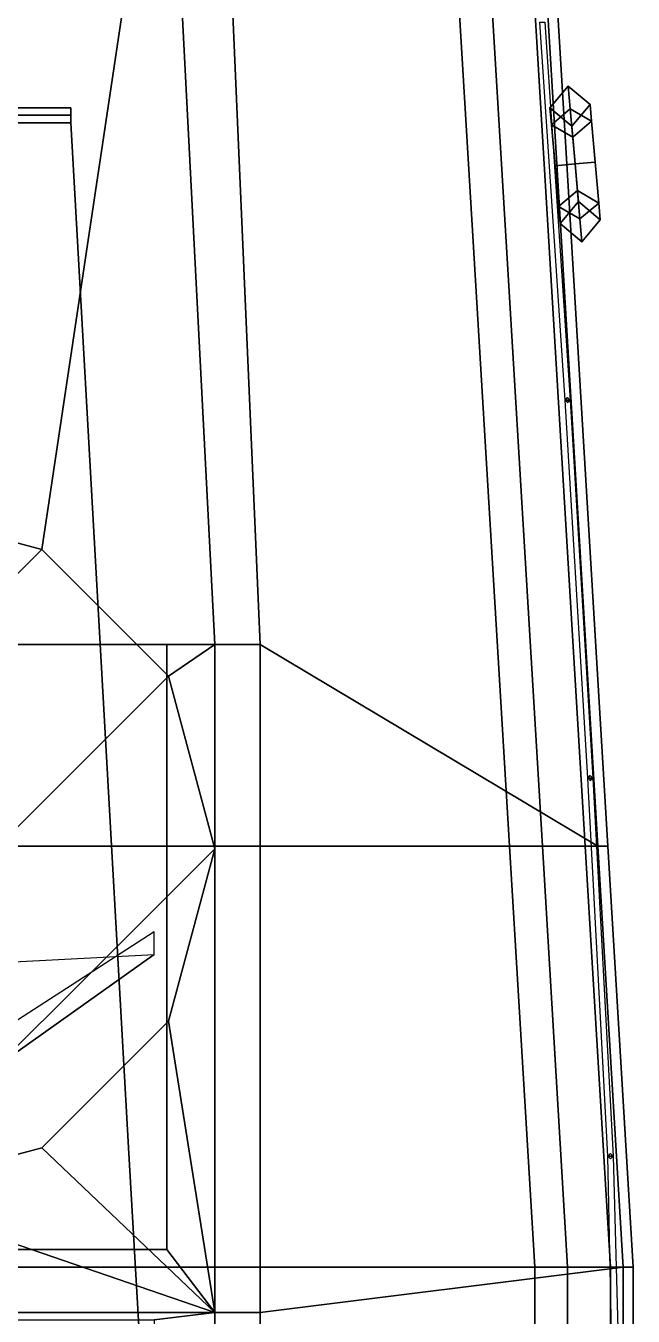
# Model space of a CAD drawing. Header units: millimetres. Extents: x -3 to 3, y -23.4 to 39.1.
# Drawn here: x 0.62 to 3.03, y 5.71 to 10.84 of the extents above; entities that cross this region are included whole.
import ezdxf

# ---------------------------------------------------------------- set-up
doc = ezdxf.new("R2010")
doc.units = ezdxf.units.MM
for name, color, linetype in [('base_43', 7, 'Continuous'), ('r2', 6, 'Continuous'), ('ring-buoy', 1, 'Continuous'), ('turret', 2, 'Continuous'), ('underwater', 1, 'Continuous')]:
    doc.layers.add(name, color=color, linetype=linetype)

msp = doc.modelspace()

# ---------------------------------------------------------------- linework, layer by layer
for points in [[(1.37, 8.38, 1.67), (1.18, 12.07, 1.53), (-1.18, 12.07, 1.53), (-1.37, 8.38, 1.67)], [(1.55, 8.38, 1), (1.39, 12.07, 1), (1.18, 12.07, 1.53), (1.37, 8.38, 1.67)], [(2.89, 7.58, 1), (2.62, 12.07, 1), (1.39, 12.07, 1), (1.55, 8.38, 1)], [(2.62, 12.07, 1), (2.89, 7.58, 1), (2.89, 7.58), (2.62, 12.07)], [(0.8, 10.48, 8.03), (0.8, 10.51, 8), (-0.8, 10.51, 8), (-0.8, 10.48, 8.03)], [(0.8, 10.51, 8), (0.8, 10.48, 7.97), (-0.8, 10.48, 7.97), (-0.8, 10.51, 8)], [(0.8, 10.45, 8), (0.8, 10.48, 7.97), (0.8, 10.51, 8), (0.8, 10.48, 8.03)], [(0.8, 10.45, 8), (0.8, 10.48, 8.03), (-0.8, 10.48, 8.03), (-0.8, 10.45, 8)], [(0.8, 10.48, 7.97), (0.8, 10.45, 8), (-0.8, 10.45, 8), (-0.8, 10.48, 7.97)], [(0.8, 10.45, 8.03), (1.03, 6.36, 7.3), (1.03, 6.36, 7.24), (0.8, 10.45, 7.97)], [(0.8, 10.45, 7.97), (1.03, 6.36, 7.24), (1.03, 6.36, 7.3), (0.8, 10.45, 8.03)], [(1.18, 8.38, 2.21), (1.18, 8.38, 1.67), (-1.18, 8.38, 1.67), (-1.18, 8.38, 2.21)], [(-1.18, 8.38, 2.21), (-1.18, 5.98, 2.21), (1.18, 5.98, 2.21), (1.18, 8.38, 2.21)], [(1.18, 5.98, 2.21), (1.18, 5.98, 1.67), (1.18, 8.38, 1.67), (1.18, 8.38, 2.21)], [(1.18, 5.98, 1.67), (1.37, 5.73, 1.67), (1.37, 8.38, 1.67), (1.18, 8.38, 1.67)], [(1.55, 5.73, 1), (1.55, 8.38, 1), (1.37, 8.38, 1.67), (1.37, 5.73, 1.67)], [(2.99, 5.91, 1), (2.89, 7.58, 1), (1.55, 8.38, 1), (1.55, 5.73, 1)], [(2.89, 7.58, 1), (2.99, 5.91, 1), (2.99, 5.91), (2.89, 7.58)], [(1.03, 6.36, 7.3), (1.46, -1.09, 6.25), (1.46, -1.09, 6.19), (1.03, 6.36, 7.24)], [(1.03, 6.36, 7.24), (1.46, -1.09, 6.19), (1.46, -1.09, 6.25), (1.03, 6.36, 7.3)], [(-1.18, 5.98, 1.67), (-1.37, 5.73, 1.67), (1.37, 5.73, 1.67), (1.18, 5.98, 1.67)], [(-1.18, 5.98, 2.21), (-1.18, 5.98, 1.67), (1.18, 5.98, 1.67), (1.18, 5.98, 2.21)], [(1.55, 1.49, 1), (2.99, 0.03, 1), (2.99, 5.91, 1), (1.55, 5.73, 1)], [(2.99, 5.91, 1), (2.99, 0.03, 1), (2.99, 0.03), (2.99, 5.91)], [(1.13, 5.7, 1.6706), (1.37, 5.73, 1.67), (-1.37, 5.73, 1.67), (-1.13, 5.7, 1.6706)], [(1.37, 1.49, 1.76), (1.37, 5.73, 1.67), (1.13, 5.7, 1.6706), (1.13, 2.84, 1.7313)], [(1.37, 1.49, 1.76), (1.55, 1.49, 1), (1.55, 5.73, 1), (1.37, 5.73, 1.67)]]:
    msp.add_3dface(points)
at = {"layer": 'base_43'}
for points in [[(0.685, 8.7565, 1.6557), (1.18, 12.07, 1.53), (-1.18, 12.07, 1.53), (0, 8.94, 1.6488)], [(1.37, 8.38, 1.67), (1.18, 12.07, 1.53), (0.685, 8.7565, 1.6557), (1.0615, 8.38, 1.67)], [(1.55, 8.38, 1), (1.39, 12.07, 1), (1.18, 12.07, 1.53), (1.37, 8.38, 1.67)], [(2.89, 7.58, 1), (2.62, 12.07, 1), (1.39, 12.07, 1), (1.55, 8.38, 1)], [(2.62, 12.07, 0.88), (2.89, 7.58, 0.88), (2.89, 7.58), (2.62, 12.07)], [(2.62, 12.07, 1), (2.89, 7.58, 1), (2.89, 7.58, 0.98), (2.62, 12.07, 0.98)], [(2.66, 12.07, 0.88), (2.93, 7.58, 0.88), (2.89, 7.58, 0.88), (2.62, 12.07, 0.88)], [(2.62, 12.07, 0.98), (2.89, 7.58, 0.98), (2.93, 7.58, 0.98), (2.66, 12.07, 0.98)], [(2.66, 12.07, 0.98), (2.93, 7.58, 0.98), (2.93, 7.58, 0.88), (2.66, 12.07, 0.88)], [(-1.1865, 6.885, 2.21), (0.685, 8.7565, 2.21), (0, 8.94, 2.21), (-1.37, 7.57, 2.21)], [(0.685, 8.7565, 1.6557), (0, 8.94, 1.6488), (0, 8.94, 2.21), (0.685, 8.7565, 2.21)], [(-0.685, 6.3835, 2.21), (1.1865, 8.255, 2.21), (0.685, 8.7565, 2.21), (-1.1865, 6.885, 2.21)], [(1.1865, 8.255, 1.67), (1.0615, 8.38, 1.67), (0.685, 8.7565, 2.21), (1.1865, 8.255, 2.21)], [(1.0615, 8.38, 1.67), (0.685, 8.7565, 1.6557), (0.685, 8.7565, 2.21)], [(1.37, 8.38, 1.67), (1.37, 8.38, 1.67), (1.0615, 8.38, 1.67), (1.1865, 8.255, 1.67)], [(1.37, 8.38, 1.67), (1.37, 8.38, 1.67), (1.1865, 8.255, 1.67), (1.37, 7.57, 1.67)], [(1.55, 5.73, 1), (1.55, 8.38, 1), (1.37, 8.38, 1.67), (1.37, 5.73, 1.67)], [(2.99, 5.91, 1), (2.89, 7.58, 1), (1.55, 8.38, 1), (1.55, 5.73, 1)], [(0, 6.2, 2.21), (1.37, 7.57, 2.21), (1.1865, 8.255, 2.21), (-0.685, 6.3835, 2.21)], [(1.37, 7.57, 1.67), (1.1865, 8.255, 1.67), (1.1865, 8.255, 2.21), (1.37, 7.57, 2.21)], [(2.89, 7.58, 0.88), (2.99, 5.91, 0.88), (2.99, 5.91), (2.89, 7.58)], [(2.89, 7.58, 1), (2.99, 5.91, 1), (2.99, 5.91, 0.98), (2.89, 7.58, 0.98)], [(2.93, 7.58, 0.88), (3.03, 5.91, 0.88), (2.99, 5.91, 0.88), (2.89, 7.58, 0.88)], [(2.89, 7.58, 0.98), (2.99, 5.91, 0.98), (3.03, 5.91, 0.98), (2.93, 7.58, 0.98)], [(2.93, 7.58, 0.98), (3.03, 5.91, 0.98), (3.03, 5.91, 0.88), (2.93, 7.58, 0.88)], [(0.685, 6.3835, 2.21), (1.1865, 6.885, 2.21), (1.37, 7.57, 2.21), (0, 6.2, 2.21)], [(1.1865, 6.885, 1.67), (1.37, 7.57, 1.67), (1.37, 7.57, 2.21), (1.1865, 6.885, 2.21)], [(1.1865, 6.885, 1.67), (1.1865, 6.885, 1.67), (1.37, 5.73, 1.67), (1.37, 7.57, 1.67)], [(0.685, 6.3835, 1.67), (1.1865, 6.885, 1.67), (1.1865, 6.885, 2.21), (0.685, 6.3835, 2.21)], [(0.685, 6.3835, 1.67), (0.685, 6.3835, 1.67), (1.37, 5.73, 1.67), (1.1865, 6.885, 1.67)], [(0, 6.2, 1.67), (0.685, 6.3835, 1.67), (0.685, 6.3835, 2.21), (0, 6.2, 2.21)], [(0, 6.2, 1.67), (0, 6.2, 1.67), (1.37, 5.73, 1.67), (0.685, 6.3835, 1.67)], [(-1.37, 5.73, 1.67), (-1.37, 5.73, 1.67), (1.37, 5.73, 1.67), (0, 6.2, 1.67)], [(1.55, 1.49, 1), (2.99, 0.03, 1), (2.99, 5.91, 1), (1.55, 5.73, 1)], [(2.99, 5.91, 0.88), (2.99, 0.03, 0.88), (2.99, 0.03), (2.99, 5.91)], [(2.99, 5.91, 1), (2.99, 0.03, 1), (2.99, 0.03, 0.98), (2.99, 5.91, 0.98)], [(3.03, 5.91, 0.88), (3.03, 0.03, 0.88), (2.99, 0.03, 0.88), (2.99, 5.91, 0.88)], [(2.99, 5.91, 0.98), (2.99, 0.03, 0.98), (3.03, 0.03, 0.98), (3.03, 5.91, 0.98)], [(3.03, 5.91, 0.98), (3.03, 0.03, 0.98), (3.03, 0.03, 0.88), (3.03, 5.91, 0.88)], [(1.13, 5.7, 1.6706), (1.37, 5.73, 1.67), (-1.37, 5.73, 1.67), (-1.13, 5.7, 1.6706)], [(1.37, 1.49, 1.76), (1.37, 5.73, 1.67), (1.13, 5.7, 1.6706), (1.13, 2.84, 1.7313)], [(1.37, 1.49, 1.76), (1.55, 1.49, 1), (1.55, 5.73, 1), (1.37, 5.73, 1.67)]]:
    msp.add_3dface(points, dxfattribs=at)
at = {"layer": 'r2'}
for points in [[(2.78, 9.35, 1.52), (2.76, 9.35, 1.52), (2.66, 10.85, 1.52), (2.68, 10.85, 1.52)], [(2.78, 9.35, 2), (2.76, 9.35, 2), (2.66, 10.85, 2), (2.68, 10.85, 2)], [(2.76, 9.35, 1), (2.77, 9.36, 1), (2.77, 9.36, 2), (2.76, 9.35, 2)], [(2.87, 7.85, 1.52), (2.85, 7.85, 1.52), (2.76, 9.35, 1.52), (2.78, 9.35, 1.52)], [(2.87, 7.85, 2), (2.85, 7.85, 2), (2.76, 9.35, 2), (2.78, 9.35, 2)], [(2.77, 9.34, 1), (2.76, 9.35, 1), (2.76, 9.35, 2), (2.77, 9.34, 2)], [(2.77, 9.36, 1), (2.78, 9.35, 1), (2.78, 9.35, 2), (2.77, 9.36, 2)], [(2.78, 9.35, 1), (2.77, 9.34, 1), (2.77, 9.34, 2), (2.78, 9.35, 2)], [(2.85, 7.85, 1), (2.86, 7.86, 1), (2.86, 7.86, 2), (2.85, 7.85, 2)], [(2.86, 7.84, 1), (2.85, 7.85, 1), (2.85, 7.85, 2), (2.86, 7.84, 2)], [(2.95, 6.35, 1.52), (2.93, 6.35, 1.52), (2.85, 7.85, 1.52), (2.87, 7.85, 1.52)], [(2.95, 6.35, 2), (2.93, 6.35, 2), (2.85, 7.85, 2), (2.87, 7.85, 2)], [(2.86, 7.86, 1), (2.87, 7.85, 1), (2.87, 7.85, 2), (2.86, 7.86, 2)], [(2.87, 7.85, 1), (2.86, 7.84, 1), (2.86, 7.84, 2), (2.87, 7.85, 2)], [(2.93, 6.35, 1), (2.94, 6.36, 1), (2.94, 6.36, 2), (2.93, 6.35, 2)], [(2.94, 6.34, 1), (2.93, 6.35, 1), (2.93, 6.35, 2), (2.94, 6.34, 2)], [(2.99, 4.88, 1.52), (2.96, 4.88, 1.52), (2.93, 6.35, 1.52), (2.95, 6.35, 1.52)], [(2.99, 4.88, 2), (2.96, 4.88, 2), (2.93, 6.35, 2), (2.95, 6.35, 2)], [(2.94, 6.36, 1), (2.95, 6.35, 1), (2.95, 6.35, 2), (2.94, 6.36, 2)], [(2.95, 6.35, 1), (2.94, 6.34, 1), (2.94, 6.34, 2), (2.95, 6.35, 2)]]:
    msp.add_3dface(points, dxfattribs=at)
at = {"layer": 'ring-buoy'}
for points in [[(2.7806, 10.5053, 1.3008), (2.7058, 10.442, 1.3574), (2.7, 10.5091, 1.52), (2.7727, 10.5958, 1.52)], [(2.7727, 10.5958, 1.52), (2.7, 10.5091, 1.52), (2.7058, 10.442, 1.6826), (2.7806, 10.5053, 1.7392)], [(2.8593, 10.5231, 1.52), (2.7727, 10.5958, 1.52), (2.7806, 10.5053, 1.7392), (2.8652, 10.456, 1.6826)], [(2.8652, 10.456, 1.3574), (2.7806, 10.5053, 1.3008), (2.7727, 10.5958, 1.52), (2.8593, 10.5231, 1.52)], [(2.7, 10.5091, 1.52), (2.7866, 10.4364, 1.52), (2.7905, 10.3926, 1.6261), (2.7058, 10.442, 1.6826)], [(2.7058, 10.442, 1.3574), (2.7905, 10.3926, 1.4139), (2.7866, 10.4364, 1.52), (2.7, 10.5091, 1.52)], [(2.7997, 10.287, 1.21), (2.72, 10.28, 1.29), (2.7058, 10.442, 1.3574), (2.7806, 10.5053, 1.3008)], [(2.7806, 10.5053, 1.7392), (2.7058, 10.442, 1.6826), (2.72, 10.28, 1.75), (2.7997, 10.287, 1.83)], [(2.8652, 10.456, 1.6826), (2.7806, 10.5053, 1.7392), (2.7997, 10.287, 1.83), (2.8794, 10.2939, 1.75)], [(2.8794, 10.2939, 1.29), (2.7997, 10.287, 1.21), (2.7806, 10.5053, 1.3008), (2.8652, 10.456, 1.3574)], [(2.7866, 10.4364, 1.52), (2.8593, 10.5231, 1.52), (2.8652, 10.456, 1.6826), (2.7905, 10.3926, 1.6261)], [(2.7905, 10.3926, 1.4139), (2.8652, 10.456, 1.3574), (2.8593, 10.5231, 1.52), (2.7866, 10.4364, 1.52)], [(2.7905, 10.3926, 1.6261), (2.8652, 10.456, 1.6826), (2.8794, 10.2939, 1.75), (2.7997, 10.287, 1.67)], [(2.7997, 10.287, 1.37), (2.8794, 10.2939, 1.29), (2.8652, 10.456, 1.3574), (2.7905, 10.3926, 1.4139)], [(2.72, 10.28, 1.29), (2.7997, 10.287, 1.37), (2.7905, 10.3926, 1.4139), (2.7058, 10.442, 1.3574)], [(2.7058, 10.442, 1.6826), (2.7905, 10.3926, 1.6261), (2.7997, 10.287, 1.67), (2.72, 10.28, 1.75)], [(2.7997, 10.287, 1.67), (2.8794, 10.2939, 1.75), (2.8936, 10.1319, 1.6826), (2.8089, 10.1813, 1.6261)], [(2.8794, 10.2939, 1.75), (2.7997, 10.287, 1.83), (2.8188, 10.0686, 1.7392), (2.8936, 10.1319, 1.6826)], [(2.8936, 10.1319, 1.3574), (2.8188, 10.0686, 1.3008), (2.7997, 10.287, 1.21), (2.8794, 10.2939, 1.29)], [(2.8089, 10.1813, 1.4139), (2.8936, 10.1319, 1.3574), (2.8794, 10.2939, 1.29), (2.7997, 10.287, 1.37)], [(2.8188, 10.0686, 1.3008), (2.7342, 10.118, 1.3574), (2.72, 10.28, 1.29), (2.7997, 10.287, 1.21)], [(2.7342, 10.118, 1.3574), (2.8089, 10.1813, 1.4139), (2.7997, 10.287, 1.37), (2.72, 10.28, 1.29)], [(2.72, 10.28, 1.75), (2.7997, 10.287, 1.67), (2.8089, 10.1813, 1.6261), (2.7342, 10.118, 1.6826)], [(2.7997, 10.287, 1.83), (2.72, 10.28, 1.75), (2.7342, 10.118, 1.6826), (2.8188, 10.0686, 1.7392)], [(2.7342, 10.118, 1.6826), (2.8089, 10.1813, 1.6261), (2.8128, 10.1375, 1.52), (2.74, 10.0509, 1.52)], [(2.74, 10.0509, 1.52), (2.8128, 10.1375, 1.52), (2.8089, 10.1813, 1.4139), (2.7342, 10.118, 1.3574)], [(2.8089, 10.1813, 1.6261), (2.8936, 10.1319, 1.6826), (2.8994, 10.0648, 1.52), (2.8128, 10.1375, 1.52)], [(2.8128, 10.1375, 1.52), (2.8994, 10.0648, 1.52), (2.8936, 10.1319, 1.3574), (2.8089, 10.1813, 1.4139)], [(2.8267, 9.9782, 1.52), (2.74, 10.0509, 1.52), (2.7342, 10.118, 1.3574), (2.8188, 10.0686, 1.3008)], [(2.8188, 10.0686, 1.7392), (2.7342, 10.118, 1.6826), (2.74, 10.0509, 1.52), (2.8267, 9.9782, 1.52)], [(2.8936, 10.1319, 1.6826), (2.8188, 10.0686, 1.7392), (2.8267, 9.9782, 1.52), (2.8994, 10.0648, 1.52)], [(2.8994, 10.0648, 1.52), (2.8267, 9.9782, 1.52), (2.8188, 10.0686, 1.3008), (2.8936, 10.1319, 1.3574)]]:
    msp.add_3dface(points, dxfattribs=at)
at = {"layer": 'turret'}
for points in [[(1.13, 7.24, 3.54), (0.37, 6.75, 3.37), (0.37, 6.61, 2.63), (1.13, 7.15, 2.63)], [(1.13, 7.15, 2.32), (0.37, 6.61, 2.32), (0.37, 7.11, 2.22), (1.13, 7.15, 2.32)], [(1.13, 7.15, 2.63), (0.37, 6.61, 2.63), (0.37, 6.61, 2.32), (1.13, 7.15, 2.32)]]:
    msp.add_3dface(points, dxfattribs=at)
at = {"layer": 'underwater'}
for points in [[(-2.27, 12.07, -0.89), (2.27, 12.07, -0.89), (2.54, 7.58, -0.89), (-2.54, 7.58, -0.89)], [(2.27, 12.07, -0.89), (2.4, 12.07, -0.84), (2.67, 7.58, -0.84), (2.54, 7.58, -0.89)], [(2.4, 12.07, -0.84), (2.57, 12.07, -0.66), (2.84, 7.58, -0.66), (2.67, 7.58, -0.84)], [(2.57, 12.07, -0.66), (2.62, 12.07, -0.48), (2.89, 7.58, -0.48), (2.84, 7.58, -0.66)], [(2.62, 12.07, -0.48), (2.62, 12.07), (2.89, 7.58), (2.89, 7.58, -0.48)], [(-2.54, 7.58, -0.89), (2.54, 7.58, -0.89), (2.64, 5.91, -0.89), (-2.64, 5.91, -0.89)], [(2.54, 7.58, -0.89), (2.67, 7.58, -0.84), (2.77, 5.91, -0.84), (2.64, 5.91, -0.89)], [(2.67, 7.58, -0.84), (2.84, 7.58, -0.66), (2.94, 5.91, -0.66), (2.77, 5.91, -0.84)], [(2.84, 7.58, -0.66), (2.89, 7.58, -0.48), (2.99, 5.91, -0.48), (2.94, 5.91, -0.66)], [(2.89, 7.58, -0.48), (2.89, 7.58), (2.99, 5.91), (2.99, 5.91, -0.48)], [(-2.64, 5.91, -0.89), (2.64, 5.91, -0.89), (2.64, 0.03, -0.89), (-2.64, 0.03, -0.89)], [(2.64, 5.91, -0.89), (2.77, 5.91, -0.84), (2.77, 0.03, -0.84), (2.64, 0.03, -0.89)], [(2.77, 5.91, -0.84), (2.94, 5.91, -0.66), (2.94, 0.03, -0.66), (2.77, 0.03, -0.84)], [(2.94, 5.91, -0.66), (2.99, 5.91, -0.48), (2.99, 0.03, -0.48), (2.94, 0.03, -0.66)], [(2.99, 5.91, -0.48), (2.99, 5.91), (2.99, 0.03), (2.99, 0.03, -0.48)]]:
    msp.add_3dface(points, dxfattribs=at)

doc.saveas('drawing.dxf')
